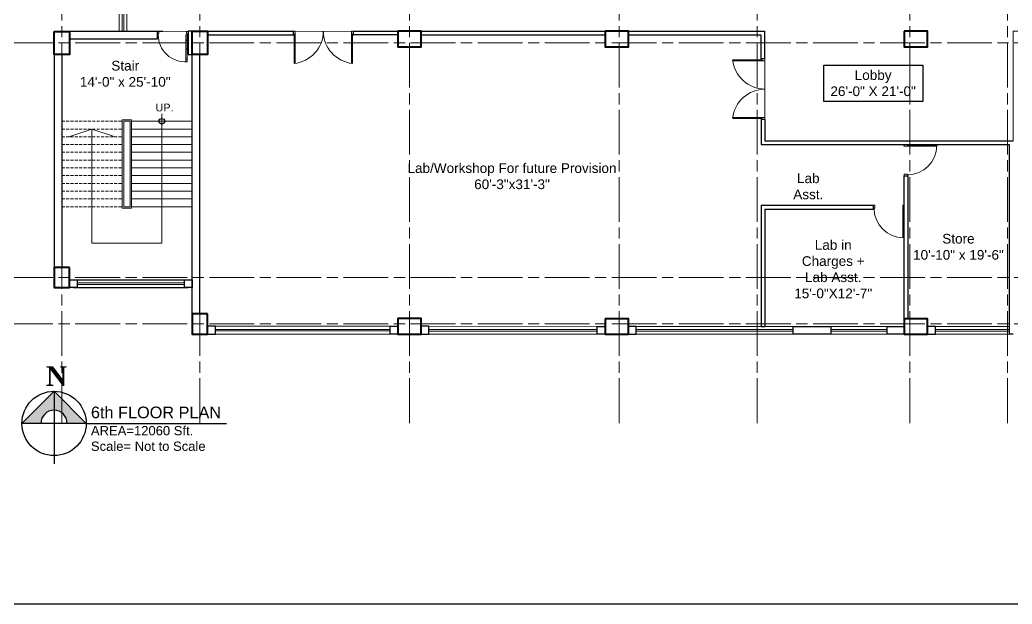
# Model space of a CAD drawing. Header units: inches. Extents: x -12 to 20935469, y -1604 to 24729220.
# Drawn here: x 20924699 to 20925977, y 24710015 to 24710768 of the extents above; entities that cross this region are included whole.
import ezdxf

# ---------------------------------------------------------------- set-up
doc = ezdxf.new("R2010")
doc.units = ezdxf.units.IN
doc.header["$LTSCALE"] = 0.03
doc.header["$MEASUREMENT"] = 0
doc.linetypes.add('ACAD_ISO08W100', pattern=[36, 24, -3, 6, -3])
doc.linetypes.add('DASHED2', pattern=[0.375, 0.25, -0.125])
for name, color, linetype, lineweight in [('column', 1, 'Continuous', 40), ('Door', 7, 'Continuous', 18), ('Gas', 21, 'Continuous', 5), ('Grid Line', 252, 'Continuous', 18), ('Hatch', 253, 'Continuous', 15), ('Low Wall', 7, 'Continuous', 30), ('Main Wall', 7, 'Continuous', 30), ('RAIL', 23, 'Continuous', 13), ('STAIR', 46, 'Continuous', 15), ('wind.', 150, 'Continuous', 20)]:
    doc.layers.add(name, color=color, linetype=linetype, lineweight=lineweight)
doc.layers.add('TEXT', color=7, linetype='Continuous')
doc.styles.add('2', font='swisscl.ttf')
doc.styles.get("Standard").update_dxf_attribs({"font": 'timesbd.ttf'})

# ---------------------------------------------------------------- blocks, each defined once
blk = doc.blocks.new('fff')
at = {"layer": 'Grid Line', "color": 252, "linetype": 'ACAD_ISO08W100', "lineweight": 9, "ltscale": 80, "true_color": 0x939598}
for p, q in [((20830948.3, 24723521.1), (20830948.3, 24724698.8)), ((20831126.3, 24723521.1), (20831126.3, 24724698.8)), ((20831396.3, 24723521.1), (20831396.3, 24724698.8)), ((20831666.3, 24723521.1), (20831666.3, 24724698.8)), ((20831844.3, 24723521.1), (20831844.3, 24724698.8)), ((20832040.8, 24723521.1), (20832040.8, 24724698.8)), ((20832166.8, 24723521.1), (20832166.8, 24724698.8)), ((20833096.9, 24724010.7), (20830726.1, 24724010.7)), ((20833096.9, 24723708.7), (20830726.1, 24723708.7)), ((20833096.9, 24723648.8), (20830726.1, 24723648.8))]:
    blk.add_line(p, q, dxfattribs=at)
blk = doc.blocks.new('Door_45')
at = {"layer": 'Door'}
for p, q in [((1.5, 5), (1.5, 44)), ((3.5, 44), (3.5, 5)), ((1.5, 40), (2.2, 40)), ((2.2, 40), (2.2, 39.5)), ((2.2, 39.5), (2.7, 39.5)), ((2.7, 39.5), (2.7, 40)), ((2.7, 40), (3.5, 40)), ((1.5, 25.8), (2.2, 25.8)), ((2.2, 25.8), (2.2, 25.3)), ((2.2, 25.3), (2.7, 25.3)), ((2.7, 25.8), (3.5, 25.8)), ((2.7, 25.3), (2.7, 25.8)), ((0, 0), (0, 5)), ((0, 5), (1.5, 5)), ((1.5, 12.6), (2.2, 12.6)), ((3.5, 5), (1.5, 5)), ((1.5, 5), (1.5, 3)), ((1.5, 3), (2.5, 3)), ((2.2, 12.6), (2.2, 13.1)), ((2.2, 13.1), (2.7, 13.1)), ((2.5, 3), (2.5, 0)), ((2.7, 13.1), (2.7, 12.6)), ((2.7, 12.6), (3.5, 12.6)), ((42.5, 3), (42.5, 0)), ((43.5, 3), (42.5, 3)), ((45, 5), (43.5, 5)), ((43.5, 5), (43.5, 3)), ((45, 0), (45, 5)), ((2.5, 0), (0, 0)), ((42.5, 0), (45, 0))]:
    blk.add_line(p, q, dxfattribs=at)
blk.add_arc((4.7, 5.3), 38.8, 359.6233, 94.6685, dxfattribs=at)
blk = doc.blocks.new('$D40')
at = {"layer": 'Door'}
for p, q in [((1, 4), (1, 42)), ((2, 0), (2, 42)), ((1, 5), (0, 5)), ((2, 0), (0, 0)), ((2, 4), (1, 4)), ((39, 4), (38, 4)), ((38, 4), (38, 0)), ((40, 0), (38, 0)), ((40, 5), (39, 5)), ((39, 5), (39, 4))]:
    blk.add_line(p, q, dxfattribs=at)
blk.add_arc((1, 4), 38, 0, 90, dxfattribs=at)

msp = doc.modelspace()

# ---------------------------------------------------------------- hatches: boundary and pattern name
at = {"layer": 'Low Wall'}
h = msp.add_hatch(color=256, dxfattribs=at)
h.paths.add_polyline_path([(20924725.5, 24710247.9), (20924701.2, 24710247.9), (20924742.6, 24710289.3), (20924742.6, 24710264.9, 0.414214)])
h.paths.add_polyline_path([(20924742.6, 24710264.9), (20924742.6, 24710289.3), (20924784, 24710247.9), (20924759.6, 24710247.9, 0.414214)])

# ---------------------------------------------------------------- linework, layer by layer
for p, q in [((20924882.8, 24710752.8), (20924780.6, 24710752.8)), ((20925838, 24710604.9), (20925838, 24710606.9)), ((20925843, 24710604.9), (20925843, 24710606.9)), ((20924767.6, 24710432.8), (20924915.5, 24710432.8)), ((20924767.6, 24710422.8), (20924915.5, 24710422.8)), ((20924950.5, 24710363), (20924950.5, 24710363)), ((20925060.5, 24710363), (20925060.5, 24710363)), ((20925225.5, 24710363), (20925225.5, 24710363)), ((20925492.5, 24710362.8), (20925492.5, 24710362.8)), ((20924742.6, 24710289.3), (20924742.6, 24710195.9)), ((20924784, 24710247.9), (20924964.9, 24710247.9))]:
    msp.add_line(p, q)
msp.add_lwpolyline([(20925734.5, 24710709.2), (20925861.7, 24710709.2), (20925861.7, 24710662.6), (20925734.5, 24710662.6)], close=True)
msp.add_lwpolyline([(20924784, 24710247.9), (20924701.2, 24710247.9)])
for centre, radius in [((20924881.5, 24710637), 3.61), ((20924742.6, 24710247.9), 41.4)]:
    msp.add_circle(centre, radius)
at = {"layer": 'column', "lineweight": 40, "ltscale": 20}
for points in [[(20924742.6, 24710752.8), (20924762.6, 24710752.8), (20924762.6, 24710722.8), (20924742.6, 24710722.8)], [(20924920.5, 24710753), (20924940.5, 24710753), (20924940.5, 24710723), (20924920.5, 24710723)], [(20925185.5, 24710753), (20925185.5, 24710733), (20925215.5, 24710733), (20925215.5, 24710753)], [(20925452.5, 24710753), (20925452.5, 24710733), (20925482.5, 24710733), (20925482.5, 24710753)], [(20925838, 24710753), (20925838, 24710733), (20925868, 24710733), (20925868, 24710753)], [(20924762.6, 24710448.8), (20924742.6, 24710448.8), (20924742.6, 24710422.8), (20924762.6, 24710422.8)], [(20924940.5, 24710388.9), (20924920.5, 24710388.9), (20924920.5, 24710362.9), (20924940.5, 24710362.9)], [(20925215.5, 24710362.9), (20925215.5, 24710382.9), (20925185.5, 24710382.9), (20925185.5, 24710362.9)], [(20925452.5, 24710382.8), (20925452.5, 24710362.8), (20925482.5, 24710362.8), (20925482.5, 24710382.8)], [(20925838, 24710382.8), (20925838, 24710362.8), (20925868, 24710362.8), (20925868, 24710382.8)]]:
    msp.add_lwpolyline(points, close=True, dxfattribs=at)
at = {"layer": 'Defpoints'}
msp.add_lwpolyline([(20924498, 24711473.8), (20926936.9, 24711473.8), (20926936.9, 24710015.2), (20924498, 24710015.2)], close=True, dxfattribs=at)
at = {"layer": 'Door'}
for p, q in [((20925053.1, 24710753), (20925050.5, 24710753)), ((20925053.1, 24710753), (20925053.1, 24710711.4)), ((20925125.9, 24710753), (20925125.9, 24710711.4)), ((20925125.9, 24710753), (20925128.5, 24710753)), ((20925051.8, 24710748), (20925050.5, 24710748)), ((20925051.8, 24710749.3), (20925051.8, 24710711.4)), ((20925053.1, 24710749.3), (20925051.8, 24710749.3)), ((20925125.9, 24710749.3), (20925127.2, 24710749.3)), ((20925127.2, 24710749.3), (20925127.2, 24710711.4)), ((20925127.2, 24710748), (20925128.5, 24710748)), ((20925654.8, 24710716.1), (20925616.9, 24710716.1)), ((20925658.5, 24710714.8), (20925616.9, 24710714.8)), ((20925653.5, 24710716.1), (20925653.5, 24710717.4)), ((20925654.8, 24710714.8), (20925654.8, 24710716.1)), ((20925658.5, 24710714.8), (20925658.5, 24710717.4)), ((20925658.5, 24710642), (20925616.9, 24710642)), ((20925654.8, 24710640.7), (20925616.9, 24710640.7)), ((20925653.5, 24710640.7), (20925653.5, 24710639.4)), ((20925654.8, 24710642), (20925654.8, 24710640.7)), ((20925658.5, 24710642), (20925658.5, 24710639.4))]:
    msp.add_line(p, q, dxfattribs=at)
for centre, start, end in [((20925047.3, 24710753.4), 276.2217, 359.4094), ((20925131.8, 24710753.4), 180.5906, 263.7783), ((20925658.9, 24710720.7), 186.2217, 269.4094), ((20925658.9, 24710636.2), 90.5906, 173.7783)]:
    msp.add_arc(centre, 42.3, start, end, dxfattribs=at)
at = {"layer": 'Gas', "color": 0, "lineweight": 5}
for points in [[(20924842.5, 24710639), (20924830.5, 24710639), (20924830.5, 24710525), (20924842.5, 24710525)], [(20924840.5, 24710637), (20924832.5, 24710637), (20924832.5, 24710527), (20924840.5, 24710527)]]:
    msp.add_lwpolyline(points, close=True, dxfattribs=at)
at = {"layer": 'Hatch', "lineweight": 0}
msp.add_lwpolyline([(20924836.5, 24710873.2), (20925658.5, 24710873.2), (20925658.5, 24711188), (20925838, 24711187.9), (20925838, 24710873), (20926672, 24710873), (20926672, 24710753), (20926568.1, 24710753), (20926293.1, 24710753), (20925978, 24710752.9), (20925978, 24710611.9), (20925658.5, 24710611.9), (20925658.5, 24710753), (20924836.5, 24710752.8)], close=True, dxfattribs=at)
at = {"layer": 'Low Wall', "color": 0}
msp.add_lwpolyline([(20924701.2, 24710247.9), (20924742.6, 24710289.3), (20924784, 24710247.9)], dxfattribs=at)
at = {"layer": 'Low Wall'}
msp.add_arc((20924742.6, 24710247.9), 17, 0, 180, dxfattribs=at)
at = {"layer": 'Main Wall', "lineweight": 30}
for p, q in [((20924875.5, 24710752.8), (20924762.6, 24710752.8)), ((20924875.5, 24710752.8), (20924875.5, 24710742.8)), ((20924920.5, 24710753), (20924915.5, 24710753)), ((20924915.5, 24710753), (20924915.5, 24710723)), ((20924940.5, 24710753), (20925050.5, 24710753)), ((20925050.5, 24710753), (20925050.5, 24710748)), ((20925128.5, 24710753), (20925185.5, 24710753)), ((20925128.5, 24710748.1), (20925128.5, 24710753)), ((20925215.5, 24710753), (20925658.5, 24710753)), ((20925658.5, 24710717.4), (20925658.5, 24710753)), ((20924875.5, 24710742.8), (20924762.6, 24710742.8)), ((20925050.5, 24710748), (20924940.5, 24710748)), ((20925185.5, 24710748.1), (20925128.5, 24710748.1)), ((20925452.5, 24710748), (20925215.5, 24710748)), ((20925653.5, 24710748), (20925482.5, 24710748)), ((20925653.5, 24710717.4), (20925653.5, 24710748)), ((20924742.6, 24710722.8), (20924742.6, 24710448.8)), ((20924752.6, 24710722.8), (20924752.6, 24710448.8)), ((20924915.5, 24710723), (20924920.5, 24710723)), ((20924920.5, 24710362.9), (20924920.5, 24710722.9)), ((20924930.5, 24710388.9), (20924930.5, 24710722.9)), ((20925658.5, 24710717.4), (20925653.5, 24710717.4)), ((20925653.5, 24710639.4), (20925653.5, 24710606.9)), ((20925658.5, 24710639.4), (20925653.5, 24710639.4)), ((20925658.5, 24710639.4), (20925658.5, 24710611.9)), ((20925658.5, 24710611.9), (20925978, 24710611.9)), ((20925653.5, 24710606.9), (20925973, 24710606.9)), ((20925973, 24710606.9), (20925973, 24710362.8)), ((20925838, 24710382.8), (20925838, 24710566.9)), ((20925838, 24710566.9), (20925843, 24710566.9)), ((20925843, 24710382.8), (20925843, 24710566.9)), ((20925653.5, 24710528.9), (20925653.5, 24710372.9)), ((20925653.5, 24710528.9), (20925798, 24710528.9)), ((20925658.5, 24710523.9), (20925658.5, 24710372.9)), ((20925658.5, 24710523.9), (20925798, 24710523.9)), ((20925798, 24710528.9), (20925798, 24710523.9)), ((20925653.5, 24710372.9), (20925658.5, 24710372.9)), ((20925743.8, 24710362.8), (20925743.8, 24710372.8)), ((20925978, 24710362.8), (20925973, 24710362.8))]:
    msp.add_line(p, q, dxfattribs=at)
at = {"layer": 'Main Wall'}
for points in [[(20924762.6, 24710432.8), (20924772.6, 24710432.8), (20924772.6, 24710422.8), (20924762.6, 24710422.8)], [(20924910.5, 24710432.8), (20924920.5, 24710432.8), (20924920.5, 24710422.8), (20924910.5, 24710422.8)]]:
    msp.add_lwpolyline(points, close=True, dxfattribs=at)
at = {"layer": 'Main Wall', "lineweight": 30}
for points in [[(20924940.5, 24710363), (20924950.5, 24710363), (20924950.5, 24710373), (20924940.5, 24710373)], [(20925185.5, 24710363), (20925175.5, 24710363), (20925175.5, 24710373), (20925185.5, 24710373)], [(20925215.5, 24710363), (20925225.5, 24710363), (20925225.5, 24710373), (20925215.5, 24710373)], [(20925452.5, 24710362.8), (20925442.5, 24710362.8), (20925442.5, 24710372.8), (20925452.5, 24710372.8)], [(20925482.5, 24710362.8), (20925492.5, 24710362.8), (20925492.5, 24710372.8), (20925482.5, 24710372.8)], [(20925743.8, 24710362.8), (20925694.8, 24710362.8), (20925694.8, 24710372.9), (20925743.8, 24710372.9)], [(20925838, 24710362.8), (20925816, 24710362.8), (20925816, 24710372.8), (20925838, 24710372.8)], [(20925868, 24710362.8), (20925878, 24710362.8), (20925878, 24710372.8), (20925868, 24710372.8)]]:
    msp.add_lwpolyline(points, dxfattribs=at)
at = {"layer": 'RAIL', "lineweight": 9}
for p, q in [((20924881.5, 24710646.7), (20924881.5, 24710480)), ((20924791.5, 24710627), (20924761.5, 24710617)), ((20924791.5, 24710480), (20924791.5, 24710627)), ((20924821.5, 24710617), (20924791.5, 24710627)), ((20924920.5, 24710617), (20924842.5, 24710617)), ((20924881.5, 24710480), (20924791.5, 24710480))]:
    msp.add_line(p, q, dxfattribs=at)
at = {"layer": 'STAIR', "color": 32, "linetype": 'DASHED2', "lineweight": 5, "ltscale": 500}
for p, q in [((20924752.6, 24710637), (20924830.5, 24710637)), ((20924752.6, 24710627), (20924830.5, 24710627)), ((20924752.6, 24710617), (20924830.5, 24710617)), ((20924752.6, 24710607), (20924830.5, 24710607)), ((20924752.6, 24710597), (20924830.5, 24710597)), ((20924752.6, 24710587), (20924830.5, 24710587)), ((20924752.6, 24710577), (20924830.5, 24710577)), ((20924752.6, 24710567), (20924830.5, 24710567)), ((20924752.6, 24710557), (20924830.5, 24710557)), ((20924752.6, 24710547), (20924830.5, 24710547)), ((20924752.6, 24710537), (20924830.5, 24710537)), ((20924752.6, 24710527), (20924830.5, 24710527))]:
    msp.add_line(p, q, dxfattribs=at)
at = {"layer": 'STAIR', "color": 32, "lineweight": 5}
for p, q in [((20924842.5, 24710637), (20924920.5, 24710637)), ((20924842.5, 24710627), (20924920.5, 24710627)), ((20924860.5, 24710617), (20924920.5, 24710617)), ((20924842.5, 24710607), (20924920.5, 24710607)), ((20924842.5, 24710597), (20924920.5, 24710597)), ((20924842.5, 24710587), (20924920.5, 24710587)), ((20924842.5, 24710577), (20924920.5, 24710577)), ((20924842.5, 24710567), (20924920.5, 24710567)), ((20924842.5, 24710557), (20924920.5, 24710557)), ((20924842.5, 24710547), (20924920.5, 24710547)), ((20924842.5, 24710537), (20924920.5, 24710537)), ((20924842.5, 24710527), (20924920.5, 24710527))]:
    msp.add_line(p, q, dxfattribs=at)
at = {"layer": 'wind.'}
for p, q in [((20924826.5, 24710753), (20924826.5, 24710873.1)), ((20924830.5, 24710752.8), (20924830.5, 24710873.1)), ((20924832.5, 24710752.8), (20924832.5, 24710873.1)), ((20924836.5, 24710752.8), (20924836.5, 24710873.1)), ((20924772.6, 24710428.8), (20924910.5, 24710428.8)), ((20924772.6, 24710426.8), (20924910.5, 24710426.8))]:
    msp.add_line(p, q, dxfattribs=at)
at = {"layer": 'wind.', "lineweight": 5}
for p, q in [((20925175.5, 24710373), (20924950.5, 24710373)), ((20925175.5, 24710369), (20924950.5, 24710369)), ((20925442.5, 24710372.8), (20925225.5, 24710373)), ((20925442.5, 24710368.8), (20925225.5, 24710368.8)), ((20925694.8, 24710372.8), (20925492.5, 24710372.8)), ((20925694.8, 24710368.8), (20925492.5, 24710368.7)), ((20925743.8, 24710372.9), (20925816, 24710372.9)), ((20925816, 24710368.8), (20925743.8, 24710368.8)), ((20925973, 24710372.8), (20925878, 24710372.8)), ((20925973, 24710368.7), (20925878, 24710368.7)), ((20925175.5, 24710367), (20924950.5, 24710367)), ((20925175.5, 24710363), (20924950.5, 24710363)), ((20925185.5, 24710367), (20925185.5, 24710367)), ((20925442.5, 24710366.8), (20925225.5, 24710366.8)), ((20925442.5, 24710362.8), (20925225.5, 24710363)), ((20925694.8, 24710366.8), (20925492.5, 24710366.7)), ((20925816, 24710362.8), (20925492.5, 24710362.8)), ((20925816, 24710366.8), (20925743.8, 24710366.8)), ((20925973, 24710366.7), (20925878, 24710366.7)), ((20925973, 24710362.8), (20925878, 24710362.8))]:
    msp.add_line(p, q, dxfattribs=at)

# ---------------------------------------------------------------- block references
at = {"layer": 'Door', "color": 250, "ltscale": 20, "xscale": 0.8888888888759539, "yscale": 0.8888888888759539, "zscale": 0.8888888888759539, "rotation": 180}
msp.add_blockref('Door_45', (20924915.5, 24710752.8), dxfattribs=at)
at = {"layer": 'Door'}
for p, rotation in [((20925838, 24710606.9), 270), ((20925838, 24710528.9), 180)]:
    msp.add_blockref('$D40', p, dxfattribs=dict(at, rotation=rotation))
at = {"layer": 'wind.', "lineweight": 5}
msp.add_blockref('fff', (93804.3, -13272.7), dxfattribs=at)

# ---------------------------------------------------------------- texts
msp.add_text('N', height=25.2).set_placement((20924732, 24710296.3))
at = {"layer": 'TEXT', "color": 30, "lineweight": 5, "ltscale": 20, "attachment_point": 2, "style": '2'}
for s, width, gutter_width, insert, char_height in [('\\pxsm1;{\\fArial|b0|i0|c0|p34;\\C0;Stair\\P14\'-0" x 25\'-10"  }', 189.364, 0.282, (20924834.3, 24710714.8), 12.476), ('\\pxsm1,qc;{\\fArial|b0|i0|c0|p34;\\C0;Lobby\\P26\'-0" X 21\'-0" }', 146.388, 0.75, (20925797.8, 24710702.7), 12.476), ('{\\fArial|b0|i0|c0|p34;\\C0;UP.}', 104.76, 0.5, (20924884.9, 24710659.7), 10), ('\\pxsm1;{\\fArial|b0|i0|c0|p34;\\C0;Lab/Workshop For future Provision\\P60\'-3"x31\'-3"}', 289.483, 0.5, (20925332.6, 24710582.9), 12.476), ('{\\fArial|b0|i0|c0|p34;\\C0;Lab Asst. }', 49.47, 0.5, (20925714.3, 24710569.8), 12.476), ('{\\fArial|b0|i0|c0|p34;\\C0;Lab in Charges + Lab Asst. \\P15\'-0"X12\'-7"}', 104.76, 0.5, (20925746.4, 24710484), 12.476), ('\\pxsm1;{\\fArial|b0|i0|c0|p34;\\C0;Store\\P10\'-10" x 19\'-6" }', 269.435, 0.75, (20925907.7, 24710492), 12.476), ('\\A1;\\pxql;{\\fArial|b0|i0|c0|p34;\\C0;6th FLOOR PLAN \\P\\H0.8x;AREA=12060 Sft.\\PScale= \\H1x;Not to Scale}', 640.124, 0.5, (20925110.2, 24710269.6), 15)]:
    msp.add_mtext_dynamic_manual_height_columns(s, width=width, gutter_width=gutter_width, heights=[0], dxfattribs=dict(at, insert=insert, char_height=char_height))

doc.saveas('drawing.dxf')
